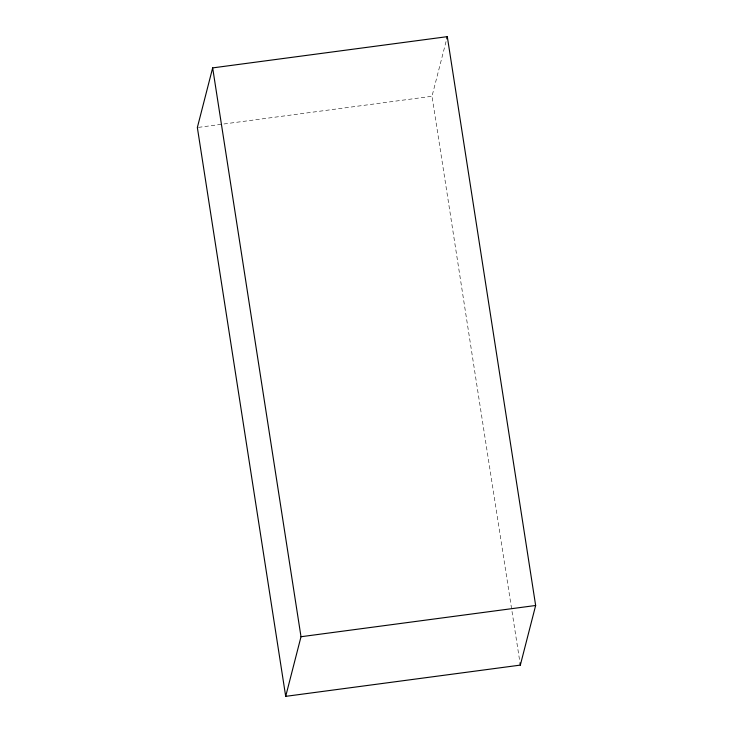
<?xml version="1.0" encoding="UTF-8"?>
<svg xmlns="http://www.w3.org/2000/svg" width="733" height="733" viewBox="0 0 733 733"><rect width="100%" height="100%" fill="white"/><g stroke="black" fill="none" stroke-linecap="round" stroke-linejoin="round"><path stroke-width="0.55" stroke-dasharray="3.67 2.75" d="M519.468 659.453L431.994 96.27L446.168 41.066M198.478 127.368L431.994 96.27"/><path stroke-width="1.1" d="M212.662 67.894L197.351 127.515L285.696 696.35L520.338 665.106L535.649 605.485L447.304 36.65L212.662 67.894L301.006 636.73L285.696 696.35M446.736 38.858L447.304 36.65M301.006 636.73L535.649 605.485M519.99 662.843L520.338 665.106"/></g></svg>
